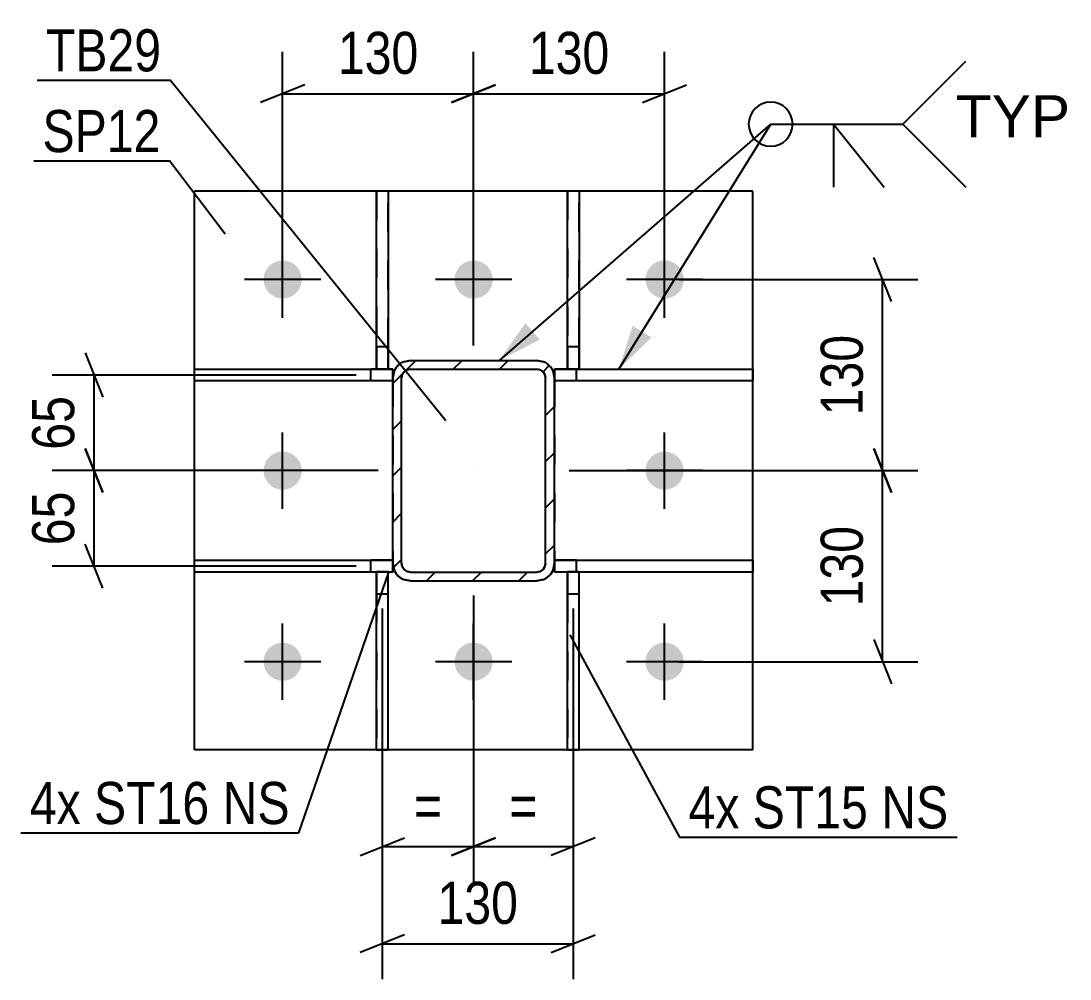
# Model space of a CAD drawing. Header units: millimetres. Extents: x 0 to 841, y 0 to 594.
# Drawn here: x 302.4 to 373.8, y 121.6 to 186.8 of the extents above; entities that cross this region are included whole.
import ezdxf

# ---------------------------------------------------------------- set-up
doc = ezdxf.new("R2010")
doc.units = ezdxf.units.MM
doc.linetypes.add('DXK_LINE_DOT2', pattern=[3.9198, 1.9599, -1.9599])
doc.linetypes.add('DXK_LINE_DOT3', pattern=[5.9187, 2.979, -0.9799, 0.9799, -0.9799])
doc.styles.add('Arial', font='arial.ttf', dxfattribs={"height": 0.2})
doc.styles.add('Arial Narrow', font='ARIALN.TTF', dxfattribs={"height": 0.2})

# ---------------------------------------------------------------- blocks, each defined once
blk = doc.blocks.new('Part-247646094-2049 - 2023')
at = {"color": 2, "linetype": 'Continuous'}
for p, q in [((314.214, 137.189), (314.214, 175.189)), ((352.214, 175.189), (314.214, 175.189)), ((352.214, 137.189), (352.214, 175.189)), ((352.214, 137.189), (314.214, 137.189))]:
    blk.add_line(p, q, dxfattribs=at)
blk = doc.blocks.new('Part-247646094-2113 - 2023')
at = {"color": 2, "linetype": 'Continuous'}
for p, q in [((326.598, 137.189), (326.599, 149.299)), ((326.599, 149.299), (326.599, 149.299)), ((327.399, 149.299), (326.599, 149.299)), ((327.398, 137.189), (327.399, 149.299)), ((326.598, 137.189), (327.398, 137.189))]:
    blk.add_line(p, q, dxfattribs=at)
at = {"color": 7, "linetype": 'DXK_LINE_DOT2'}
for p, q in [((326.599, 149.299), (326.599, 147.799)), ((327.399, 149.299), (327.399, 149.299)), ((327.399, 147.799), (327.399, 149.299)), ((326.599, 147.799), (326.598, 137.189)), ((326.599, 147.799), (327.399, 147.799)), ((327.398, 137.189), (327.399, 147.799))]:
    blk.add_line(p, q, dxfattribs=at)
blk = doc.blocks.new('Part-247646094-2044 - 2023')
at = {"color": 2, "linetype": 'Continuous'}
for p, q in [((338.714, 150.089), (352.214, 150.089)), ((352.214, 150.089), (352.214, 149.289)), ((338.714, 149.891), (338.714, 149.289)), ((338.714, 149.289), (338.714, 149.289)), ((339.598, 149.289), (338.714, 149.289)), ((352.214, 149.289), (340.398, 149.289))]:
    blk.add_line(p, q, dxfattribs=at)
at = {"color": 7, "linetype": 'DXK_LINE_DOT2'}
for p, q in [((340.214, 150.089), (338.714, 150.089)), ((338.714, 149.289), (338.714, 150.089)), ((338.714, 150.089), (338.714, 149.891)), ((340.214, 149.289), (340.214, 150.089)), ((340.214, 149.289), (339.598, 149.289)), ((340.398, 149.289), (339.598, 149.289))]:
    blk.add_line(p, q, dxfattribs=at)
blk = doc.blocks.new('Part-247646094-2136 - 2023')
at = {"color": 2, "linetype": 'Continuous'}
for p, q in [((338.714, 163.089), (338.714, 163.089)), ((338.714, 163.089), (352.214, 163.089)), ((338.714, 163.089), (338.714, 162.487)), ((352.214, 163.089), (352.214, 162.289)), ((352.214, 162.289), (338.714, 162.289))]:
    blk.add_line(p, q, dxfattribs=at)
at = {"color": 7, "linetype": 'DXK_LINE_DOT2'}
for p, q in [((340.214, 163.089), (338.714, 163.089)), ((338.714, 162.289), (338.714, 163.089)), ((340.214, 162.289), (340.214, 163.089)), ((338.714, 162.487), (338.714, 162.289)), ((340.214, 162.289), (338.714, 162.289))]:
    blk.add_line(p, q, dxfattribs=at)
blk = doc.blocks.new('Part-247646094-2072 - 2023')
at = {"linetype": 'Continuous'}
h = blk.add_hatch(dxfattribs=at)
h.set_pattern_fill('', scale=0.7, style=0, pattern_type=0)
h.set_pattern_definition([(45, (338.3625, 163.3377), (-1.57154, 1.57154), [])])
h.paths.add_polyline_path([(338.623, 162.948), (338.362, 163.338), (337.973, 163.598), (337.514, 163.689), (328.914, 163.689), (328.455, 163.598), (328.065, 163.338), (327.805, 162.948), (327.714, 162.489), (327.714, 149.889), (327.805, 149.43), (328.065, 149.041), (328.455, 148.781), (328.914, 148.689), (337.514, 148.689), (337.973, 148.781), (338.362, 149.041), (338.623, 149.43), (338.714, 149.889), (338.714, 162.489)])
h.paths.add_polyline_path([(338.114, 149.889), (338.068, 149.66), (337.938, 149.465), (337.744, 149.335), (337.514, 149.289), (328.914, 149.289), (328.684, 149.335), (328.49, 149.465), (328.36, 149.66), (328.314, 149.889), (328.314, 162.489), (328.36, 162.719), (328.49, 162.913), (328.684, 163.044), (328.914, 163.089), (337.514, 163.089), (337.744, 163.044), (337.938, 162.913), (338.068, 162.719), (338.114, 162.489)])
at = {"color": 7, "linetype": 'DXK_LINE_DOT2'}
for p, q in [((328.455, 163.598), (328.914, 163.689)), ((328.914, 163.689), (337.514, 163.689)), ((337.514, 163.689), (337.973, 163.598)), ((327.714, 162.489), (327.805, 162.948)), ((328.49, 162.913), (328.36, 162.719)), ((328.684, 163.044), (328.49, 162.913)), ((328.914, 163.089), (328.684, 163.044)), ((328.914, 163.089), (337.514, 163.089)), ((337.744, 163.044), (337.514, 163.089)), ((337.938, 162.913), (337.744, 163.044)), ((338.068, 162.719), (337.938, 162.913)), ((338.623, 162.948), (338.714, 162.489)), ((327.714, 162.489), (327.714, 149.889)), ((328.36, 162.719), (328.314, 162.489)), ((328.314, 149.889), (328.314, 162.489)), ((338.114, 162.489), (338.068, 162.719)), ((338.114, 149.889), (338.114, 162.489)), ((338.714, 162.489), (338.714, 149.889)), ((327.805, 149.43), (327.714, 149.889)), ((328.314, 149.889), (328.36, 149.66)), ((328.36, 149.66), (328.49, 149.465)), ((328.49, 149.465), (328.684, 149.335)), ((328.684, 149.335), (328.914, 149.289)), ((328.914, 149.289), (337.514, 149.289)), ((337.514, 149.289), (337.744, 149.335)), ((337.744, 149.335), (337.938, 149.465)), ((337.938, 149.465), (338.068, 149.66)), ((338.068, 149.66), (338.114, 149.889)), ((338.714, 149.889), (338.623, 149.43)), ((328.914, 148.689), (328.455, 148.781)), ((328.914, 148.689), (337.514, 148.689)), ((337.973, 148.781), (337.514, 148.689))]:
    blk.add_line(p, q, dxfattribs=at)
at = {"color": 2, "linetype": 'Continuous'}
for p, q in [((328.914, 163.689), (328.455, 163.598)), ((328.914, 163.689), (328.914, 163.689)), ((328.914, 163.689), (337.514, 163.689)), ((337.514, 163.689), (337.514, 163.689)), ((337.973, 163.598), (337.514, 163.689)), ((327.805, 162.948), (327.714, 162.489)), ((328.36, 162.719), (328.49, 162.913)), ((328.49, 162.913), (328.684, 163.044)), ((328.684, 163.044), (328.914, 163.089)), ((328.914, 163.089), (328.914, 163.089)), ((328.914, 163.089), (337.514, 163.089)), ((337.514, 163.089), (337.514, 163.089)), ((337.514, 163.089), (337.744, 163.044)), ((337.744, 163.044), (337.938, 162.913)), ((337.938, 162.913), (338.068, 162.719)), ((338.714, 162.489), (338.623, 162.948)), ((327.714, 162.489), (327.714, 162.489)), ((327.714, 149.889), (327.714, 162.489)), ((328.314, 162.489), (328.36, 162.719)), ((328.314, 162.489), (328.314, 162.489)), ((328.314, 149.889), (328.314, 162.489)), ((338.068, 162.719), (338.114, 162.489)), ((338.114, 162.489), (338.114, 162.489)), ((338.114, 149.889), (338.114, 162.489)), ((338.714, 162.489), (338.714, 162.489)), ((338.714, 149.889), (338.714, 162.489)), ((327.714, 149.889), (327.714, 149.889)), ((327.714, 149.889), (327.805, 149.43)), ((328.314, 149.889), (328.314, 149.889)), ((328.36, 149.66), (328.314, 149.889)), ((328.49, 149.465), (328.36, 149.66)), ((328.684, 149.335), (328.49, 149.465)), ((328.914, 149.289), (328.684, 149.335)), ((328.914, 149.289), (328.914, 149.289)), ((328.914, 149.289), (337.514, 149.289)), ((337.744, 149.335), (337.514, 149.289)), ((337.514, 149.289), (337.514, 149.289)), ((337.938, 149.465), (337.744, 149.335)), ((338.068, 149.66), (337.938, 149.465)), ((338.114, 149.889), (338.068, 149.66)), ((338.114, 149.889), (338.114, 149.889)), ((338.623, 149.43), (338.714, 149.889)), ((338.714, 149.889), (338.714, 149.889)), ((328.455, 148.781), (328.914, 148.689)), ((328.914, 148.689), (328.914, 148.689)), ((328.914, 148.689), (337.514, 148.689)), ((337.514, 148.689), (337.973, 148.781)), ((337.514, 148.689), (337.514, 148.689))]:
    blk.add_line(p, q, dxfattribs=at)
at = {"color": 7, "linetype": 'DXK_LINE_DOT3'}
blk.add_line((333.214, 156.189), (333.214, 156.189), dxfattribs=at)
at = {"color": 7, "linetype": 'DXK_LINE_DOT2'}
for centre, start, end in [((328.914, 162.489), 112.5, 157.5), ((337.514, 162.489), 22.5, 67.5), ((328.914, 149.889), 202.5, 247.5), ((337.514, 149.889), 292.5, 337.5)]:
    blk.add_arc(centre, 1.2, start, end, dxfattribs=at)
at = {"color": 2, "linetype": 'Continuous'}
for centre, start, end in [((328.914, 162.489), 112.5, 157.5), ((337.514, 162.489), 22.5, 67.5), ((328.914, 149.889), 202.5, 247.5), ((337.514, 149.889), 292.5, 337.5)]:
    blk.add_arc(centre, 1.2, start, end, dxfattribs=at)
blk = doc.blocks.new('Part-247646094-2118 - 2023')
at = {"color": 2, "linetype": 'Continuous'}
for p, q in [((314.214, 162.289), (314.214, 163.089)), ((314.214, 163.089), (327.714, 163.089)), ((327.714, 163.089), (327.714, 163.089)), ((327.714, 163.089), (327.714, 162.487)), ((327.714, 162.289), (314.214, 162.289))]:
    blk.add_line(p, q, dxfattribs=at)
at = {"color": 7, "linetype": 'DXK_LINE_DOT2'}
for p, q in [((326.214, 162.289), (326.214, 163.089)), ((327.714, 163.089), (326.214, 163.089)), ((327.714, 162.289), (327.714, 163.089)), ((327.714, 163.089), (327.714, 163.089)), ((327.714, 162.289), (326.214, 162.289)), ((327.714, 162.487), (327.714, 162.289))]:
    blk.add_line(p, q, dxfattribs=at)
blk = doc.blocks.new('Part-247646094-2123 - 2023')
at = {"color": 2, "linetype": 'Continuous'}
for p, q in [((314.214, 149.289), (314.214, 150.089)), ((314.214, 150.089), (327.714, 150.089)), ((326.599, 149.289), (314.214, 149.289)), ((327.714, 149.289), (327.399, 149.289)), ((327.714, 149.891), (327.714, 149.289)), ((327.714, 149.289), (327.714, 149.289))]:
    blk.add_line(p, q, dxfattribs=at)
at = {"color": 7, "linetype": 'DXK_LINE_DOT2'}
for p, q in [((326.214, 149.289), (326.214, 150.089)), ((327.714, 150.089), (326.214, 150.089)), ((327.714, 149.289), (327.714, 150.089)), ((327.714, 150.089), (327.714, 149.891)), ((327.399, 149.289), (326.599, 149.289))]:
    blk.add_line(p, q, dxfattribs=at)
blk = doc.blocks.new('Part-247646094-2144 - 2023')
at = {"color": 2, "linetype": 'Continuous'}
for p, q in [((339.597, 163.1), (339.598, 175.189)), ((340.398, 175.189), (339.598, 175.189)), ((340.398, 175.189), (340.397, 163.099)), ((340.397, 163.099), (339.597, 163.1)), ((340.397, 163.099), (340.397, 163.099))]:
    blk.add_line(p, q, dxfattribs=at)
at = {"color": 7, "linetype": 'DXK_LINE_DOT2'}
for p, q in [((339.598, 175.189), (339.597, 164.6)), ((340.397, 164.599), (340.398, 175.189)), ((340.397, 164.599), (339.597, 164.6)), ((339.597, 164.6), (339.597, 163.1)), ((340.397, 163.099), (340.397, 164.599)), ((340.397, 163.099), (340.397, 163.099))]:
    blk.add_line(p, q, dxfattribs=at)
blk = doc.blocks.new('Part-247646094-2149 - 2023')
at = {"color": 2, "linetype": 'Continuous'}
for p, q in [((327.398, 175.189), (326.598, 175.189)), ((326.598, 163.1), (326.598, 175.189)), ((327.398, 175.189), (327.398, 163.099)), ((327.398, 163.099), (326.598, 163.1)), ((327.398, 163.099), (327.398, 163.099))]:
    blk.add_line(p, q, dxfattribs=at)
at = {"color": 7, "linetype": 'DXK_LINE_DOT2'}
for p, q in [((326.598, 175.189), (326.598, 164.6)), ((327.398, 164.599), (327.398, 175.189)), ((327.398, 164.599), (326.598, 164.6)), ((326.598, 164.6), (326.598, 163.1)), ((327.398, 163.099), (327.398, 164.599)), ((327.398, 163.099), (327.398, 163.099))]:
    blk.add_line(p, q, dxfattribs=at)
blk = doc.blocks.new('Part-247646094-2154 - 2023')
at = {"color": 2, "linetype": 'Continuous'}
for p, q in [((339.598, 149.299), (339.598, 149.299)), ((339.598, 137.189), (339.598, 149.299)), ((340.398, 149.299), (339.598, 149.299)), ((340.398, 137.189), (340.398, 149.299)), ((339.598, 137.189), (340.398, 137.189))]:
    blk.add_line(p, q, dxfattribs=at)
at = {"color": 7, "linetype": 'DXK_LINE_DOT2'}
for p, q in [((339.598, 149.299), (339.598, 147.799)), ((340.398, 149.299), (340.398, 149.299)), ((340.398, 147.799), (340.398, 149.299)), ((339.598, 147.799), (339.598, 137.189)), ((339.598, 147.799), (340.398, 147.799)), ((340.398, 137.189), (340.398, 147.799))]:
    blk.add_line(p, q, dxfattribs=at)
blk = doc.blocks.new('Bolt-247646094-2172 - 2023')
at = {"linetype": 'Continuous'}
for points in [[(318.914, 169.189, -1), (321.514, 169.189, -1)], [(331.914, 169.189, -1), (334.514, 169.189, -1)], [(344.914, 169.189, -1), (347.514, 169.189, -1)], [(318.914, 156.189, -1), (321.514, 156.189, -1)], [(344.914, 156.189, -1), (347.514, 156.189, -1)], [(318.914, 143.189, -1), (321.514, 143.189, -1)], [(331.914, 143.189, -1), (334.514, 143.189, -1)], [(344.914, 143.189, -1), (347.514, 143.189, -1)]]:
    blk.add_hatch(color=1, dxfattribs=at).paths.add_polyline_path(points)
at = {"color": 1, "linetype": 'Continuous'}
for p, q in [((320.214, 166.589), (320.214, 171.789)), ((333.214, 166.589), (333.214, 171.789)), ((346.214, 166.589), (346.214, 171.789)), ((322.814, 169.189), (317.614, 169.189)), ((335.814, 169.189), (330.614, 169.189)), ((348.814, 169.189), (343.614, 169.189)), ((320.214, 153.589), (320.214, 158.789)), ((346.214, 153.589), (346.214, 158.789)), ((322.814, 156.189), (317.614, 156.189)), ((348.814, 156.189), (343.614, 156.189)), ((320.214, 140.589), (320.214, 145.789)), ((333.214, 140.589), (333.214, 145.789)), ((346.214, 140.589), (346.214, 145.789)), ((322.814, 143.189), (317.614, 143.189)), ((335.814, 143.189), (330.614, 143.189)), ((348.814, 143.189), (343.614, 143.189))]:
    blk.add_line(p, q, dxfattribs=at)
blk = doc.blocks.new('StraightDimension-247646094-26371 - 2023')
at = {"color": 7, "linetype": 'Continuous'}
for p, q in [((333.214, 164.689), (333.214, 184.674)), ((346.214, 170.189), (346.214, 184.674)), ((334.714, 182.424), (331.714, 181.224)), ((344.714, 181.224), (347.714, 182.424)), ((333.214, 181.824), (346.214, 181.824))]:
    blk.add_line(p, q, dxfattribs=at)
at = {"color": 0}
blk.add_wipeout([(343.056, 182.574), (343.056, 186.774), (336.372, 186.774), (336.372, 182.574)], dxfattribs=at)
at = {"color": 3, "style": 'Arial Narrow'}
blk.add_text('130', height=2.8633, dxfattribs=at).set_placement((336.972, 183.174))
blk = doc.blocks.new('StraightDimension-247646094-26427 - 2023')
at = {"color": 7, "linetype": 'Continuous'}
for p, q in [((326.999, 146.799), (326.999, 121.603)), ((339.998, 146.799), (339.998, 121.603)), ((328.499, 124.603), (325.499, 123.403)), ((338.498, 123.403), (341.498, 124.603)), ((326.999, 124.003), (339.998, 124.003))]:
    blk.add_line(p, q, dxfattribs=at)
at = {"color": 0}
blk.add_wipeout([(336.841, 124.753), (336.841, 128.953), (330.156, 128.953), (330.156, 124.753)], dxfattribs=at)
at = {"color": 3, "style": 'Arial Narrow'}
blk.add_text('130', height=2.8633, dxfattribs=at).set_placement((330.756, 125.353))
blk = doc.blocks.new('StraightDimension-247646094-26352 - 2023')
at = {"color": 7, "linetype": 'Continuous'}
for p, q in [((333.214, 147.689), (333.214, 128.208)), ((339.998, 146.799), (339.998, 128.208)), ((331.714, 130.008), (334.714, 131.208)), ((341.498, 131.208), (338.498, 130.008)), ((333.214, 130.608), (339.998, 130.608))]:
    blk.add_line(p, q, dxfattribs=at)
at = {"color": 0}
blk.add_wipeout([(338.166, 131.358), (338.166, 135.558), (335.047, 135.558), (335.047, 131.358)], dxfattribs=at)
at = {"color": 3, "style": 'Arial Narrow'}
blk.add_text('=', height=2.863, dxfattribs=at).set_placement((335.647, 131.958))
blk = doc.blocks.new('StraightDimension-247646094-26353 - 2023')
at = {"color": 7, "linetype": 'Continuous'}
for p, q in [((333.214, 147.689), (333.214, 128.208)), ((326.999, 146.799), (326.999, 128.208)), ((325.499, 130.008), (328.499, 131.208)), ((334.714, 131.208), (331.714, 130.008)), ((326.999, 130.608), (333.214, 130.608))]:
    blk.add_line(p, q, dxfattribs=at)
at = {"color": 0}
blk.add_wipeout([(331.666, 131.358), (331.666, 135.558), (328.547, 135.558), (328.547, 131.358)], dxfattribs=at)
at = {"color": 3, "style": 'Arial Narrow'}
blk.add_text('=', height=2.863, dxfattribs=at).set_placement((329.147, 131.958))
blk = doc.blocks.new('StraightDimension-247646094-26372 - 2023')
at = {"color": 7, "linetype": 'Continuous'}
for p, q in [((320.214, 170.189), (320.214, 184.674)), ((333.214, 164.689), (333.214, 184.674)), ((321.714, 182.424), (318.714, 181.224)), ((331.714, 181.224), (334.714, 182.424)), ((320.214, 181.824), (333.214, 181.824))]:
    blk.add_line(p, q, dxfattribs=at)
at = {"color": 0}
blk.add_wipeout([(330.056, 182.574), (330.056, 186.774), (323.372, 186.774), (323.372, 182.574)], dxfattribs=at)
at = {"color": 3, "style": 'Arial Narrow'}
blk.add_text('130', height=2.8633, dxfattribs=at).set_placement((323.972, 183.174))
blk = doc.blocks.new('StraightDimension-247646094-26390 - 2023')
at = {"color": 7, "linetype": 'Continuous'}
for p, q in [((306.775, 164.189), (307.975, 161.189)), ((325.214, 162.689), (304.525, 162.689)), ((307.375, 156.189), (307.375, 162.689)), ((307.975, 154.689), (306.775, 157.689)), ((326.714, 156.189), (304.525, 156.189))]:
    blk.add_line(p, q, dxfattribs=at)
at = {"color": 0}
blk.add_wipeout([(306.625, 161.867), (302.425, 161.867), (302.425, 157.011), (306.625, 157.011)], dxfattribs=at)
at = {"color": 3, "style": 'Arial Narrow'}
blk.add_text('65', height=2.8633, rotation=90.00021, dxfattribs=at).set_placement((306.025, 157.611))
blk = doc.blocks.new('StraightDimension-247646094-26391 - 2023')
at = {"color": 7, "linetype": 'Continuous'}
for p, q in [((306.775, 157.689), (307.975, 154.689)), ((326.714, 156.189), (304.525, 156.189)), ((307.375, 149.689), (307.375, 156.189)), ((307.975, 148.189), (306.775, 151.189)), ((325.214, 149.689), (304.525, 149.689))]:
    blk.add_line(p, q, dxfattribs=at)
at = {"color": 0}
blk.add_wipeout([(306.625, 155.367), (302.425, 155.367), (302.425, 150.511), (306.625, 150.511)], dxfattribs=at)
at = {"color": 3, "style": 'Arial Narrow'}
blk.add_text('65', height=2.8633, rotation=90.00021, dxfattribs=at).set_placement((306.025, 151.111))
blk = doc.blocks.new('StraightDimension-247646094-26404 - 2023')
at = {"color": 7, "linetype": 'Continuous'}
for p, q in [((361.656, 167.689), (360.456, 170.689)), ((347.214, 169.189), (363.456, 169.189)), ((361.056, 156.189), (361.056, 169.189)), ((360.456, 157.689), (361.656, 154.689)), ((339.714, 156.189), (363.456, 156.189))]:
    blk.add_line(p, q, dxfattribs=at)
at = {"color": 0}
blk.add_wipeout([(360.306, 166.031), (356.106, 166.031), (356.106, 159.347), (360.306, 159.347)], dxfattribs=at)
at = {"color": 3, "style": 'Arial Narrow'}
blk.add_text('130', height=2.8633, rotation=90.00021, dxfattribs=at).set_placement((359.706, 159.947))
blk = doc.blocks.new('StraightDimension-247646094-26405 - 2023')
at = {"color": 7, "linetype": 'Continuous'}
for p, q in [((361.656, 154.689), (360.456, 157.689)), ((339.714, 156.189), (363.456, 156.189)), ((361.056, 143.189), (361.056, 156.189)), ((360.456, 144.689), (361.656, 141.689)), ((347.214, 143.189), (363.456, 143.189))]:
    blk.add_line(p, q, dxfattribs=at)
at = {"color": 0}
blk.add_wipeout([(360.306, 153.031), (356.106, 153.031), (356.106, 146.347), (360.306, 146.347)], dxfattribs=at)
at = {"color": 3, "style": 'Arial Narrow'}
blk.add_text('130', height=2.8633, rotation=90.00021, dxfattribs=at).set_placement((359.706, 146.947))
blk = doc.blocks.new('Mark-247646094-2045 - 2023')
at = {"color": 30, "linetype": 'Continuous'}
for p in [(303.267, 177.253), (316.296, 172.271)]:
    blk.add_line(p, (312.506, 177.253), dxfattribs=at)
at = {"color": 0}
blk.add_wipeout([(311.906, 177.853), (311.906, 180.853), (303.867, 180.853), (303.867, 177.853)], dxfattribs=at)
blk.add_wipeout([(311.906, 177.853), (311.906, 180.853), (303.867, 180.853), (303.867, 177.853)], dxfattribs=at)
at = {"color": 3, "style": 'Arial Narrow'}
blk.add_text('SP12', height=2.8633, dxfattribs=at).set_placement((303.867, 177.853))
blk = doc.blocks.new('Mark-247646094-2068 - 2023')
at = {"color": 30, "linetype": 'Continuous'}
for p in [(303.496, 182.747), (331.332, 159.567)]:
    blk.add_line(p, (312.551, 182.747), dxfattribs=at)
at = {"color": 0}
blk.add_wipeout([(311.951, 183.347), (311.951, 186.347), (304.096, 186.347), (304.096, 183.347)], dxfattribs=at)
blk.add_wipeout([(311.951, 183.347), (311.951, 186.347), (304.096, 186.347), (304.096, 183.347)], dxfattribs=at)
at = {"color": 3, "style": 'Arial Narrow'}
blk.add_text('TB29', height=2.8633, dxfattribs=at).set_placement((304.096, 183.347))
blk = doc.blocks.new('WeldMark-247646094-2329 - 2023')
at = {"linetype": 'Continuous'}
for points in [[(337.722, 165.093), (334.966, 163.689), (336.737, 166.224)], [(345.317, 165.244), (343.098, 163.089), (344.042, 166.034)]]:
    blk.add_hatch(color=30, dxfattribs=at).paths.add_polyline_path(points)
at = {"color": 30, "linetype": 'Continuous'}
for p, q in [((334.966, 163.689), (353.435, 179.759)), ((343.098, 163.089), (353.435, 179.759)), ((353.435, 179.759), (362.435, 179.759))]:
    blk.add_line(p, q, dxfattribs=at)
at = {"color": 3, "linetype": 'Continuous'}
for q in [(361.149, 175.473), (357.721, 175.473)]:
    blk.add_line((357.721, 179.759), q, dxfattribs=at)
for start, end in [(90, 270), (270, 90)]:
    blk.add_arc((353.435, 179.759), 1.5, start, end, dxfattribs=at)
at = {"color": 0, "linetype": 'Continuous'}
blk.add_wipeout([(373.811, 178.859), (373.811, 181.859), (366.035, 181.859), (366.035, 178.859)], dxfattribs=at)
blk.add_wipeout([(373.811, 178.859), (373.811, 181.859), (366.035, 181.859), (366.035, 178.859)], dxfattribs=at)
at = {"color": 3, "linetype": 'Continuous'}
for q in [(366.721, 184.045), (366.721, 175.473)]:
    blk.add_line((362.435, 179.759), q, dxfattribs=at)
at = {"color": 3, "linetype": 'Continuous', "style": 'Arial'}
blk.add_text('TYP', height=2.8652, dxfattribs=at).set_placement((366.035, 178.859))
blk = doc.blocks.new('MarkSet-247646094-2379 - 2023')
at = {"color": 30, "linetype": 'Continuous'}
for p, q in [((339.752, 145.016), (347.237, 131.248)), ((347.237, 131.248), (366.128, 131.248))]:
    blk.add_line(p, q, dxfattribs=at)
at = {"color": 0}
for points in [[(351.309, 131.848), (351.309, 134.848), (347.837, 134.848), (347.837, 131.848)], [(360.063, 131.848), (360.063, 134.848), (352.209, 134.848), (352.209, 131.848)], [(365.528, 131.848), (365.528, 134.848), (360.963, 134.848), (360.963, 131.848)]]:
    blk.add_wipeout(points, dxfattribs=at)
for points in [[(351.309, 131.848), (351.309, 134.848), (347.837, 134.848), (347.837, 131.848)], [(360.063, 131.848), (360.063, 134.848), (352.209, 134.848), (352.209, 131.848)], [(365.528, 131.848), (365.528, 134.848), (360.963, 134.848), (360.963, 131.848)]]:
    blk.add_wipeout(points, dxfattribs=at)
at = {"color": 3, "style": 'Arial Narrow'}
for s, p in [('4x', (347.837, 131.848)), ('ST15', (352.209, 131.848)), ('NS', (360.963, 131.848))]:
    blk.add_text(s, height=2.8633, dxfattribs=at).set_placement(p)
blk = doc.blocks.new('MarkSet-247646094-2409 - 2023')
at = {"color": 30, "linetype": 'Continuous'}
for p in [(327.418, 149.289), (302.402, 131.544)]:
    blk.add_line(p, (321.293, 131.544), dxfattribs=at)
at = {"color": 0}
for points in [[(306.474, 132.144), (306.474, 135.144), (303.002, 135.144), (303.002, 132.144)], [(315.229, 132.144), (315.229, 135.144), (307.374, 135.144), (307.374, 132.144)], [(320.693, 132.144), (320.693, 135.144), (316.129, 135.144), (316.129, 132.144)]]:
    blk.add_wipeout(points, dxfattribs=at)
for points in [[(306.474, 132.144), (306.474, 135.144), (303.002, 135.144), (303.002, 132.144)], [(315.229, 132.144), (315.229, 135.144), (307.374, 135.144), (307.374, 132.144)], [(320.693, 132.144), (320.693, 135.144), (316.129, 135.144), (316.129, 132.144)]]:
    blk.add_wipeout(points, dxfattribs=at)
at = {"color": 3, "style": 'Arial Narrow'}
for s, p in [('4x', (303.002, 132.144)), ('ST16', (307.374, 132.144)), ('NS', (316.129, 132.144))]:
    blk.add_text(s, height=2.8633, dxfattribs=at).set_placement(p)

msp = doc.modelspace()

# ---------------------------------------------------------------- block references
for name in ['Part-247646094-2049 - 2023', 'Part-247646094-2149 - 2023', 'Part-247646094-2144 - 2023', 'Bolt-247646094-2172 - 2023', 'Part-247646094-2072 - 2023', 'Part-247646094-2118 - 2023', 'Part-247646094-2136 - 2023', 'Part-247646094-2123 - 2023', 'Part-247646094-2044 - 2023', 'Part-247646094-2113 - 2023', 'Part-247646094-2154 - 2023']:
    msp.add_blockref(name, (0, 0))

# ---------------------------------------------------------------- next in the draw order: block references
for name in ['StraightDimension-247646094-26371 - 2023', 'Mark-247646094-2045 - 2023', 'StraightDimension-247646094-26390 - 2023', 'StraightDimension-247646094-26427 - 2023']:
    msp.add_blockref(name, (0, 0))

# ---------------------------------------------------------------- next in the draw order: block references
for name in ['StraightDimension-247646094-26372 - 2023', 'StraightDimension-247646094-26404 - 2023', 'StraightDimension-247646094-26391 - 2023', 'StraightDimension-247646094-26352 - 2023']:
    msp.add_blockref(name, (0, 0))

# ---------------------------------------------------------------- next in the draw order: block references
for name in ['Mark-247646094-2068 - 2023', 'WeldMark-247646094-2329 - 2023', 'StraightDimension-247646094-26405 - 2023', 'StraightDimension-247646094-26353 - 2023']:
    msp.add_blockref(name, (0, 0))

# ---------------------------------------------------------------- next in the draw order: block references
for name in ['MarkSet-247646094-2409 - 2023', 'MarkSet-247646094-2379 - 2023']:
    msp.add_blockref(name, (0, 0))

doc.saveas('drawing.dxf')
